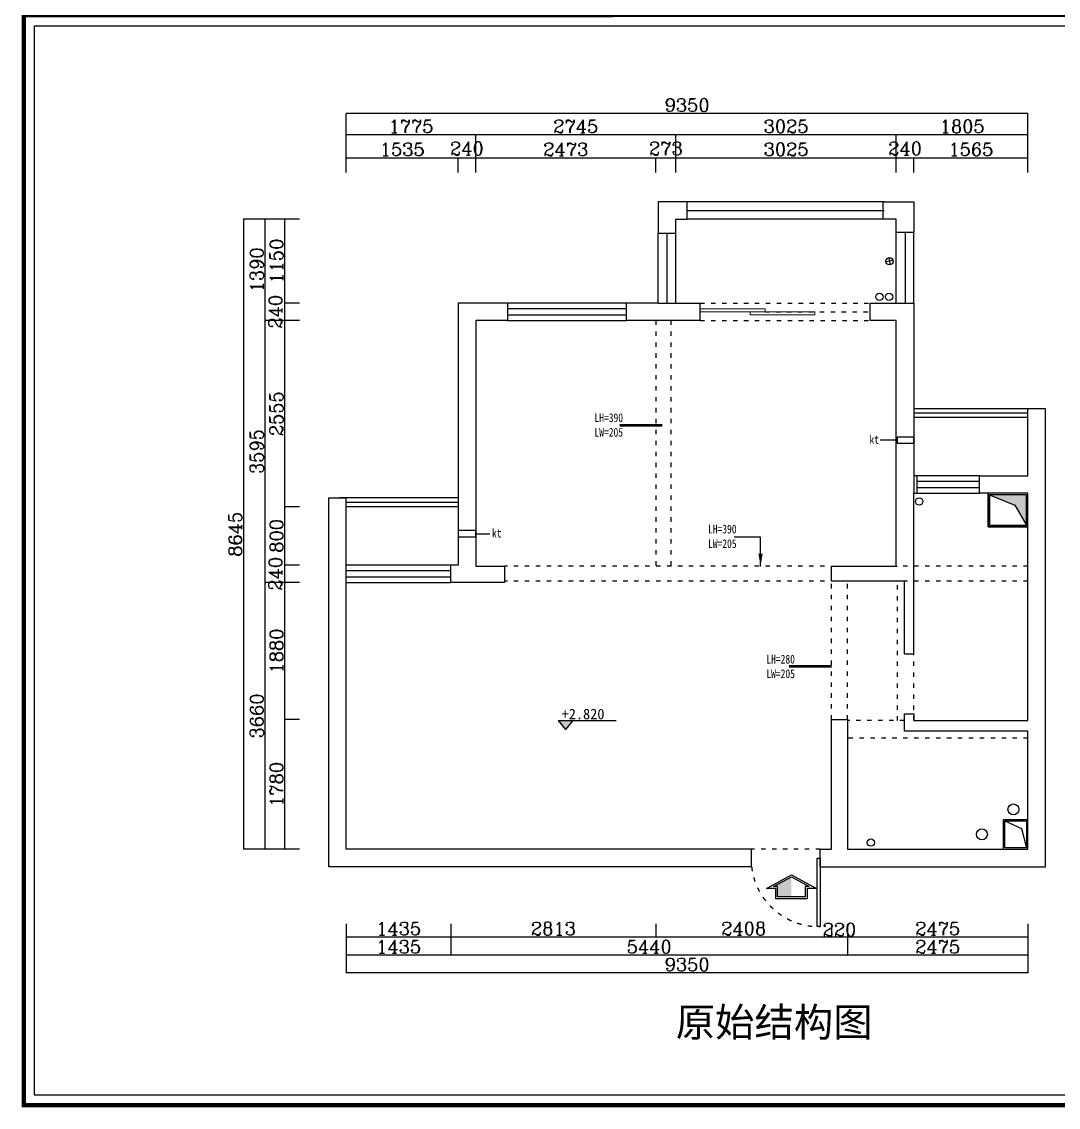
# Model space of a CAD drawing. Header units: millimetres. Extents: x 512961 to 915856, y -1268271 to -458543.
# Drawn here: x 838699 to 852918, y -1268271 to -1253376 of the extents above; entities that cross this region are included whole.
import ezdxf

# ---------------------------------------------------------------- set-up
doc = ezdxf.new("R2010")
doc.units = ezdxf.units.MM
doc.header["$MEASUREMENT"] = 0
doc.header["$PDMODE"] = 3
doc.linetypes.add('ACAD_ISO03W100', pattern=[30, 12, -18])
doc.layers.get('0').update_dxf_attribs({"linetype": 'CONTINUOUS'})
doc.layers.get('DEFPOINTS').update_dxf_attribs({"linetype": 'CONTINUOUS'})
for name, color, linetype in [('0-ELV-01-细实线', 1, 'CONTINUOUS'), ('LAYER1', 5, 'CONTINUOUS'), ('LAYER4', 7, 'CONTINUOUS'), ('txt', 7, 'CONTINUOUS'), ('WINDOW', 5, 'CONTINUOUS'), ('家具', 7, 'CONTINUOUS')]:
    doc.layers.add(name, color=color, linetype=linetype)
doc.layers.add('墙体', color=7, linetype='CONTINUOUS', lineweight=50)
doc.layers.add('门窗', color=4, linetype='CONTINUOUS', lineweight=13)
doc.styles.add('gaodu', font='', dxfattribs={"width": 0.8, "height": 120})
doc.styles.add('HZXY', font='complex.shx', dxfattribs={"bigfont": 'HZXY.shx'})
doc.styles.get("Standard").update_dxf_attribs({"font": 'complex.shx', "bigfont": 'hzxy.shx'})
doc.styles.add('黑体', font='')
doc.styles.get('gaodu').set_extended_font_data('SimHei')
doc.styles.get('黑体').set_extended_font_data('SimHei')
doc.dimstyles.new('LMDIM40', dxfattribs={"dimtxt": 80, "dimasz": 20, "dimexe": 0, "dimexo": 0, "dimgap": 25, "dimtad": 1, "dimdec": 0, "dimzin": 0, "dimdsep": 46, "dimtxsty": 'Standard', "dimblk1": 'DOT', "dimblk2": 'DOT', "dimsah": 1, "dimcen": 0, "dimclrd": 2, "dimclre": 2, "dimclrt": 2, "dimadec": 0, "dimazin": 0, "dimtfac": 1, "dimtdec": 0, "dimtmove": 2, "dimatfit": 3, "dimldrblk": 'DOT', "dimfxl": 1, "dimtolj": 1, "dimtzin": 0, "dimarcsym": 0})
doc.dimstyles.new('zww', dxfattribs={"dimscale": 100, "dimtxt": 1.5, "dimasz": 0.2, "dimexe": 1, "dimexo": 0, "dimgap": 0.5, "dimtad": 1, "dimdec": 0, "dimdsep": 46, "dimtxsty": '黑体', "dimblk": 'ARCHTICK', "dimcen": 0.2, "dimdle": 1, "dimclrd": 147, "dimclre": 147, "dimadec": 0, "dimazin": 0, "dimtfac": 1, "dimtdec": 0, "dimtmove": 2, "dimatfit": 3, "dimldrblk": 'ARCHTICK', "dimfxl": 1, "dimtolj": 1, "dimtzin": 0, "dimarcsym": 0})
doc.dimstyles.new('熊', dxfattribs={"dimscale": 70, "dimtxt": 2.5, "dimasz": 2.5, "dimexe": 1.25, "dimexo": 0.625, "dimtad": 1, "dimdec": 0, "dimtxsty": 'Standard', "dimblk": 'ARCHTICK', "dimcen": 2.5, "dimclrd": 250, "dimclre": 250, "dimclrt": 256, "dimadec": 0, "dimazin": 0, "dimtfac": 1, "dimtdec": 0, "dimtmove": 0, "dimatfit": 3, "dimfxl": 1, "dimarcsym": 0})

# ---------------------------------------------------------------- blocks, each defined once
blk = doc.blocks.new('A$C74DD05E4')
at = {"layer": '家具', "ltscale": 10}
h = blk.add_hatch(color=7, dxfattribs=at)
h.dxf.hatch_style = 1
h.paths.add_polyline_path([(362, 637), (193, 637), (193, 701), (34, 410), (362, 410)])
at = {"layer": '家具', "color": 7, "ltscale": 10}
for p, q in [((223, 819), (0, 410)), ((223, 667), (223, 819)), ((193, 701), (34, 410)), ((193, 637), (193, 701)), ((362, 637), (193, 637)), ((392, 667), (223, 667)), ((362, 183), (362, 637)), ((392, 153), (392, 667)), ((0, 410), (223, 0)), ((34, 410), (193, 118)), ((193, 118), (193, 183)), ((193, 183), (362, 183)), ((223, 153), (392, 153)), ((223, 0), (223, 153))]:
    blk.add_line(p, q, dxfattribs=at)
blk = doc.blocks.new('_ArchTick')
at = {"color": 0, "linetype": 'ByBlock', "const_width": 0.15}
blk.add_lwpolyline([(-0.5, -0.5), (0.5, 0.5)], dxfattribs=at)
blk = doc.blocks.new('*D948')
at = {"layer": 'DEFPOINTS', "color": 0}
for p in [(844686, -1255242), (843151, -1255446), (844686, -1255446)]:
    blk.add_point(p, dxfattribs=at)
at = {"layer": 'txt', "color": 2, "lineweight": -2}
for p, q in [((843151, -1255446), (843151, -1255242)), ((843151, -1255242), (844686, -1255242)), ((844686, -1255446), (844686, -1255242))]:
    blk.add_line(p, q, dxfattribs=at)
at = {"layer": 'txt', "color": 2, "lineweight": -2, "xscale": 20, "yscale": 20, "zscale": 20, "rotation": 180}
blk.add_blockref('_ArchTick', (843151, -1255242), dxfattribs=at)
at = {"layer": 'txt', "color": 2, "lineweight": -2, "xscale": 20, "yscale": 20, "zscale": 20}
blk.add_blockref('_ArchTick', (844686, -1255242), dxfattribs=at)
at = {"layer": 'txt', "color": 2, "insert": (843919, -1255127), "char_height": 180, "attachment_point": 5}
blk.add_mtext('\\A1;1535', dxfattribs=at)
blk = doc.blocks.new('_DOT')
at = {"color": 0, "linetype": 'ByBlock'}
blk.add_line((-0.5, 0), (-1, 0), dxfattribs=at)
at = {"color": 0, "linetype": 'ByBlock', "const_width": 0.5}
blk.add_lwpolyline([(-0.25, 0, 1), (0.25, 0, 1)], format="xyb", close=True, dxfattribs=at)
blk = doc.blocks.new('DOT')
at = {"color": 0, "linetype": 'ByBlock'}
blk.add_line((-0.35, 0), (-1, 0), dxfattribs=at)
at = {"color": 0, "linetype": 'ByBlock', "const_width": 0.35}
blk.add_lwpolyline([(-0.175, 0, 1), (0.175, 0, 1)], format="xyb", close=True, dxfattribs=at)
blk = doc.blocks.new('*D949')
at = {"layer": 'DEFPOINTS', "color": 0}
for p in [(844926, -1255242), (844686, -1255446), (844926, -1255446)]:
    blk.add_point(p, dxfattribs=at)
at = {"layer": 'txt', "color": 2, "lineweight": -2}
for p, q in [((844686, -1255446), (844686, -1255242)), ((844686, -1255242), (844926, -1255242)), ((844926, -1255446), (844926, -1255242))]:
    blk.add_line(p, q, dxfattribs=at)
at = {"layer": 'txt', "color": 2, "lineweight": -2, "xscale": 20, "yscale": 20, "zscale": 20, "rotation": 180}
blk.add_blockref('_ArchTick', (844686, -1255242), dxfattribs=at)
at = {"layer": 'txt', "color": 2, "lineweight": -2, "xscale": 20, "yscale": 20, "zscale": 20}
blk.add_blockref('_ArchTick', (844926, -1255242), dxfattribs=at)
at = {"layer": 'txt', "color": 2, "insert": (844806, -1255115), "char_height": 180, "attachment_point": 5}
blk.add_mtext('\\A1;240', dxfattribs=at)
blk = doc.blocks.new('*D950')
at = {"layer": 'DEFPOINTS', "color": 0}
for p in [(847399, -1255242), (844926, -1255446), (847399, -1255446)]:
    blk.add_point(p, dxfattribs=at)
at = {"layer": 'txt', "color": 2, "lineweight": -2}
for p, q in [((844926, -1255446), (844926, -1255242)), ((844926, -1255242), (847399, -1255242)), ((847399, -1255446), (847399, -1255242))]:
    blk.add_line(p, q, dxfattribs=at)
at = {"layer": 'txt', "color": 2, "lineweight": -2, "xscale": 20, "yscale": 20, "zscale": 20, "rotation": 180}
blk.add_blockref('_ArchTick', (844926, -1255242), dxfattribs=at)
at = {"layer": 'txt', "color": 2, "lineweight": -2, "xscale": 20, "yscale": 20, "zscale": 20}
blk.add_blockref('_ArchTick', (847399, -1255242), dxfattribs=at)
at = {"layer": 'txt', "color": 2, "insert": (846162, -1255127), "char_height": 180, "attachment_point": 5}
blk.add_mtext('\\A1;2473', dxfattribs=at)
blk = doc.blocks.new('*D951')
at = {"layer": 'DEFPOINTS', "color": 0}
for p in [(847671, -1255242), (847399, -1255446), (847671, -1255446)]:
    blk.add_point(p, dxfattribs=at)
at = {"layer": 'txt', "color": 2, "lineweight": -2}
for p, q in [((847399, -1255446), (847399, -1255242)), ((847399, -1255242), (847671, -1255242)), ((847671, -1255446), (847671, -1255242))]:
    blk.add_line(p, q, dxfattribs=at)
at = {"layer": 'txt', "color": 2, "lineweight": -2, "xscale": 20, "yscale": 20, "zscale": 20, "rotation": 180}
blk.add_blockref('_ArchTick', (847399, -1255242), dxfattribs=at)
at = {"layer": 'txt', "color": 2, "lineweight": -2, "xscale": 20, "yscale": 20, "zscale": 20}
blk.add_blockref('_ArchTick', (847671, -1255242), dxfattribs=at)
at = {"layer": 'txt', "color": 2, "insert": (847535, -1255115), "char_height": 180, "attachment_point": 5}
blk.add_mtext('\\A1;273', dxfattribs=at)
blk = doc.blocks.new('*D952')
at = {"layer": 'DEFPOINTS', "color": 0}
for p in [(850696, -1255242), (847671, -1255446), (850696, -1255446)]:
    blk.add_point(p, dxfattribs=at)
at = {"layer": 'txt', "color": 2, "lineweight": -2}
for p, q in [((847671, -1255446), (847671, -1255242)), ((847671, -1255242), (850696, -1255242)), ((850696, -1255446), (850696, -1255242))]:
    blk.add_line(p, q, dxfattribs=at)
at = {"layer": 'txt', "color": 2, "lineweight": -2, "xscale": 20, "yscale": 20, "zscale": 20, "rotation": 180}
blk.add_blockref('_ArchTick', (847671, -1255242), dxfattribs=at)
at = {"layer": 'txt', "color": 2, "lineweight": -2, "xscale": 20, "yscale": 20, "zscale": 20}
blk.add_blockref('_ArchTick', (850696, -1255242), dxfattribs=at)
at = {"layer": 'txt', "color": 2, "insert": (849184, -1255127), "char_height": 180, "attachment_point": 5}
blk.add_mtext('\\A1;3025', dxfattribs=at)
blk = doc.blocks.new('*D953')
at = {"layer": 'DEFPOINTS', "color": 0}
for p in [(850936, -1255242), (850696, -1255446), (850936, -1255446)]:
    blk.add_point(p, dxfattribs=at)
at = {"layer": 'txt', "color": 2, "lineweight": -2}
for p, q in [((850696, -1255446), (850696, -1255242)), ((850696, -1255242), (850936, -1255242)), ((850936, -1255446), (850936, -1255242))]:
    blk.add_line(p, q, dxfattribs=at)
at = {"layer": 'txt', "color": 2, "lineweight": -2, "xscale": 20, "yscale": 20, "zscale": 20, "rotation": 180}
blk.add_blockref('_ArchTick', (850696, -1255242), dxfattribs=at)
at = {"layer": 'txt', "color": 2, "lineweight": -2, "xscale": 20, "yscale": 20, "zscale": 20}
blk.add_blockref('_ArchTick', (850936, -1255242), dxfattribs=at)
at = {"layer": 'txt', "color": 2, "insert": (850816, -1255115), "char_height": 180, "attachment_point": 5}
blk.add_mtext('\\A1;240', dxfattribs=at)
blk = doc.blocks.new('*D954')
at = {"layer": 'DEFPOINTS', "color": 0}
for p in [(852501, -1255242), (850936, -1255446), (852501, -1255446)]:
    blk.add_point(p, dxfattribs=at)
at = {"layer": 'txt', "color": 2, "lineweight": -2}
for p, q in [((850936, -1255446), (850936, -1255242)), ((850936, -1255242), (852501, -1255242)), ((852501, -1255446), (852501, -1255242))]:
    blk.add_line(p, q, dxfattribs=at)
at = {"layer": 'txt', "color": 2, "lineweight": -2, "xscale": 20, "yscale": 20, "zscale": 20, "rotation": 180}
blk.add_blockref('_ArchTick', (850936, -1255242), dxfattribs=at)
at = {"layer": 'txt', "color": 2, "lineweight": -2, "xscale": 20, "yscale": 20, "zscale": 20}
blk.add_blockref('_ArchTick', (852501, -1255242), dxfattribs=at)
at = {"layer": 'txt', "color": 2, "insert": (851719, -1255127), "char_height": 180, "attachment_point": 5}
blk.add_mtext('\\A1;1565', dxfattribs=at)
blk = doc.blocks.new('*D955')
at = {"layer": 'DEFPOINTS', "color": 0}
for p in [(850696, -1254927), (850696, -1255446), (852501, -1255446)]:
    blk.add_point(p, dxfattribs=at)
at = {"layer": 'txt', "color": 2, "lineweight": -2}
for p, q in [((850696, -1255446), (850696, -1254927)), ((852501, -1254927), (850696, -1254927)), ((852501, -1255446), (852501, -1254927))]:
    blk.add_line(p, q, dxfattribs=at)
at = {"layer": 'txt', "color": 2, "lineweight": -2, "xscale": 20, "yscale": 20, "zscale": 20, "rotation": 180}
blk.add_blockref('_ArchTick', (850696, -1254927), dxfattribs=at)
at = {"layer": 'txt', "color": 2, "lineweight": -2, "xscale": 20, "yscale": 20, "zscale": 20}
blk.add_blockref('_ArchTick', (852501, -1254927), dxfattribs=at)
at = {"layer": 'txt', "color": 2, "insert": (851599, -1254812), "char_height": 180, "attachment_point": 5}
blk.add_mtext('\\A1;1805', dxfattribs=at)
blk = doc.blocks.new('*D956')
at = {"layer": 'DEFPOINTS', "color": 0}
for p in [(847671, -1254927), (847671, -1255446), (850696, -1255446)]:
    blk.add_point(p, dxfattribs=at)
at = {"layer": 'txt', "color": 2, "lineweight": -2}
for p, q in [((847671, -1255446), (847671, -1254927)), ((850696, -1254927), (847671, -1254927)), ((850696, -1255446), (850696, -1254927))]:
    blk.add_line(p, q, dxfattribs=at)
at = {"layer": 'txt', "color": 2, "lineweight": -2, "xscale": 20, "yscale": 20, "zscale": 20, "rotation": 180}
blk.add_blockref('_ArchTick', (847671, -1254927), dxfattribs=at)
at = {"layer": 'txt', "color": 2, "lineweight": -2, "xscale": 20, "yscale": 20, "zscale": 20}
blk.add_blockref('_ArchTick', (850696, -1254927), dxfattribs=at)
at = {"layer": 'txt', "color": 2, "insert": (849184, -1254812), "char_height": 180, "attachment_point": 5}
blk.add_mtext('\\A1;3025', dxfattribs=at)
blk = doc.blocks.new('*D957')
at = {"layer": 'DEFPOINTS', "color": 0}
for p in [(844926, -1254927), (844926, -1255446), (847671, -1255446)]:
    blk.add_point(p, dxfattribs=at)
at = {"layer": 'txt', "color": 2, "lineweight": -2}
for p, q in [((844926, -1255446), (844926, -1254927)), ((847671, -1254927), (844926, -1254927)), ((847671, -1255446), (847671, -1254927))]:
    blk.add_line(p, q, dxfattribs=at)
at = {"layer": 'txt', "color": 2, "lineweight": -2, "xscale": 20, "yscale": 20, "zscale": 20, "rotation": 180}
blk.add_blockref('_ArchTick', (844926, -1254927), dxfattribs=at)
at = {"layer": 'txt', "color": 2, "lineweight": -2, "xscale": 20, "yscale": 20, "zscale": 20}
blk.add_blockref('_ArchTick', (847671, -1254927), dxfattribs=at)
at = {"layer": 'txt', "color": 2, "insert": (846299, -1254812), "char_height": 180, "attachment_point": 5}
blk.add_mtext('\\A1;2745', dxfattribs=at)
blk = doc.blocks.new('*D958')
at = {"layer": 'DEFPOINTS', "color": 0}
for p in [(843151, -1254927), (843151, -1255446), (844926, -1255446)]:
    blk.add_point(p, dxfattribs=at)
at = {"layer": 'txt', "color": 2, "lineweight": -2}
for p, q in [((843151, -1255446), (843151, -1254927)), ((844926, -1254927), (843151, -1254927)), ((844926, -1255446), (844926, -1254927))]:
    blk.add_line(p, q, dxfattribs=at)
at = {"layer": 'txt', "color": 2, "lineweight": -2, "xscale": 20, "yscale": 20, "zscale": 20, "rotation": 180}
blk.add_blockref('_ArchTick', (843151, -1254927), dxfattribs=at)
at = {"layer": 'txt', "color": 2, "lineweight": -2, "xscale": 20, "yscale": 20, "zscale": 20}
blk.add_blockref('_ArchTick', (844926, -1254927), dxfattribs=at)
at = {"layer": 'txt', "color": 2, "insert": (844039, -1254812), "char_height": 180, "attachment_point": 5}
blk.add_mtext('\\A1;1775', dxfattribs=at)
blk = doc.blocks.new('*D959')
at = {"layer": 'DEFPOINTS', "color": 0}
for p in [(843151, -1254635), (843151, -1255446), (852501, -1255446)]:
    blk.add_point(p, dxfattribs=at)
at = {"layer": 'txt', "color": 2, "lineweight": -2}
for p, q in [((843151, -1255446), (843151, -1254635)), ((852501, -1254635), (843151, -1254635)), ((852501, -1255446), (852501, -1254635))]:
    blk.add_line(p, q, dxfattribs=at)
at = {"layer": 'txt', "color": 2, "lineweight": -2, "xscale": 20, "yscale": 20, "zscale": 20, "rotation": 180}
blk.add_blockref('_ArchTick', (843151, -1254635), dxfattribs=at)
at = {"layer": 'txt', "color": 2, "lineweight": -2, "xscale": 20, "yscale": 20, "zscale": 20}
blk.add_blockref('_ArchTick', (852501, -1254635), dxfattribs=at)
at = {"layer": 'txt', "color": 2, "insert": (847826, -1254520), "char_height": 180, "attachment_point": 5}
blk.add_mtext('\\A1;9350', dxfattribs=at)
blk = doc.blocks.new('*D960')
at = {"layer": 'DEFPOINTS', "color": 0}
for p in [(842309, -1262951), (842511, -1262951), (842511, -1264731)]:
    blk.add_point(p, dxfattribs=at)
at = {"layer": 'txt', "color": 2, "lineweight": -2}
for p, q in [((842511, -1262951), (842309, -1262951)), ((842309, -1264731), (842309, -1262951)), ((842511, -1264731), (842309, -1264731))]:
    blk.add_line(p, q, dxfattribs=at)
at = {"layer": 'txt', "color": 2, "lineweight": -2, "xscale": 20, "yscale": 20, "zscale": 20}
for p, rotation in [((842309, -1262951), 90), ((842309, -1264731), 270)]:
    blk.add_blockref('_ArchTick', p, dxfattribs=dict(at, rotation=rotation))
at = {"layer": 'txt', "color": 2, "insert": (842194, -1263841), "char_height": 180, "attachment_point": 5, "rotation": 90}
blk.add_mtext('\\A1;1780', dxfattribs=at)
blk = doc.blocks.new('*D961')
at = {"layer": 'DEFPOINTS', "color": 0}
for p in [(842309, -1261071), (842511, -1261071), (842511, -1262951)]:
    blk.add_point(p, dxfattribs=at)
at = {"layer": 'txt', "color": 2, "lineweight": -2}
for p, q in [((842511, -1261071), (842309, -1261071)), ((842309, -1262951), (842309, -1261071)), ((842511, -1262951), (842309, -1262951))]:
    blk.add_line(p, q, dxfattribs=at)
at = {"layer": 'txt', "color": 2, "lineweight": -2, "xscale": 20, "yscale": 20, "zscale": 20}
for p, rotation in [((842309, -1261071), 90), ((842309, -1262951), 270)]:
    blk.add_blockref('_ArchTick', p, dxfattribs=dict(at, rotation=rotation))
at = {"layer": 'txt', "color": 2, "insert": (842194, -1262011), "char_height": 180, "attachment_point": 5, "rotation": 90}
blk.add_mtext('\\A1;1880', dxfattribs=at)
blk = doc.blocks.new('*D962')
at = {"layer": 'DEFPOINTS', "color": 0}
for p in [(842309, -1260831), (842511, -1260831), (842511, -1261071)]:
    blk.add_point(p, dxfattribs=at)
at = {"layer": 'txt', "color": 2, "lineweight": -2}
for p, q in [((842511, -1260831), (842309, -1260831)), ((842309, -1261071), (842309, -1260831)), ((842511, -1261071), (842309, -1261071))]:
    blk.add_line(p, q, dxfattribs=at)
at = {"layer": 'txt', "color": 2, "lineweight": -2, "xscale": 20, "yscale": 20, "zscale": 20}
for p, rotation in [((842309, -1260831), 90), ((842309, -1261071), 270)]:
    blk.add_blockref('_ArchTick', p, dxfattribs=dict(at, rotation=rotation))
at = {"layer": 'txt', "color": 2, "insert": (842181, -1260951), "char_height": 180, "attachment_point": 5, "rotation": 90}
blk.add_mtext('\\A1;240', dxfattribs=at)
blk = doc.blocks.new('*D963')
at = {"layer": 'DEFPOINTS', "color": 0}
for p in [(842309, -1260031), (842511, -1260031), (842511, -1260831)]:
    blk.add_point(p, dxfattribs=at)
at = {"layer": 'txt', "color": 2, "lineweight": -2}
for p, q in [((842511, -1260031), (842309, -1260031)), ((842309, -1260831), (842309, -1260031)), ((842511, -1260831), (842309, -1260831))]:
    blk.add_line(p, q, dxfattribs=at)
at = {"layer": 'txt', "color": 2, "lineweight": -2, "xscale": 20, "yscale": 20, "zscale": 20}
for p, rotation in [((842309, -1260031), 90), ((842309, -1260831), 270)]:
    blk.add_blockref('_ArchTick', p, dxfattribs=dict(at, rotation=rotation))
at = {"layer": 'txt', "color": 2, "insert": (842194, -1260431), "char_height": 180, "attachment_point": 5, "rotation": 90}
blk.add_mtext('\\A1;800', dxfattribs=at)
blk = doc.blocks.new('*D964')
at = {"layer": 'DEFPOINTS', "color": 0}
for p in [(842309, -1257476), (842511, -1257476), (842511, -1260031)]:
    blk.add_point(p, dxfattribs=at)
at = {"layer": 'txt', "color": 2, "lineweight": -2}
for p, q in [((842511, -1257476), (842309, -1257476)), ((842309, -1260031), (842309, -1257476)), ((842511, -1260031), (842309, -1260031))]:
    blk.add_line(p, q, dxfattribs=at)
at = {"layer": 'txt', "color": 2, "lineweight": -2, "xscale": 20, "yscale": 20, "zscale": 20}
for p, rotation in [((842309, -1257476), 90), ((842309, -1260031), 270)]:
    blk.add_blockref('_ArchTick', p, dxfattribs=dict(at, rotation=rotation))
at = {"layer": 'txt', "color": 2, "insert": (842194, -1258753), "char_height": 180, "attachment_point": 5, "rotation": 90}
blk.add_mtext('\\A1;2555', dxfattribs=at)
blk = doc.blocks.new('*D965')
at = {"layer": 'DEFPOINTS', "color": 0}
for p in [(842309, -1257236), (842511, -1257236), (842511, -1257476)]:
    blk.add_point(p, dxfattribs=at)
at = {"layer": 'txt', "color": 2, "lineweight": -2}
for p, q in [((842511, -1257236), (842309, -1257236)), ((842309, -1257476), (842309, -1257236)), ((842511, -1257476), (842309, -1257476))]:
    blk.add_line(p, q, dxfattribs=at)
at = {"layer": 'txt', "color": 2, "lineweight": -2, "xscale": 20, "yscale": 20, "zscale": 20}
for p, rotation in [((842309, -1257236), 90), ((842309, -1257476), 270)]:
    blk.add_blockref('_ArchTick', p, dxfattribs=dict(at, rotation=rotation))
at = {"layer": 'txt', "color": 2, "insert": (842181, -1257356), "char_height": 180, "attachment_point": 5, "rotation": 90}
blk.add_mtext('\\A1;240', dxfattribs=at)
blk = doc.blocks.new('*D966')
at = {"layer": 'DEFPOINTS', "color": 0}
for p in [(842309, -1256086), (842511, -1256086), (842511, -1257236)]:
    blk.add_point(p, dxfattribs=at)
at = {"layer": 'txt', "color": 2, "lineweight": -2}
for p, q in [((842511, -1256086), (842309, -1256086)), ((842309, -1257236), (842309, -1256086)), ((842511, -1257236), (842309, -1257236))]:
    blk.add_line(p, q, dxfattribs=at)
at = {"layer": 'txt', "color": 2, "lineweight": -2, "xscale": 20, "yscale": 20, "zscale": 20}
for p, rotation in [((842309, -1256086), 90), ((842309, -1257236), 270)]:
    blk.add_blockref('_ArchTick', p, dxfattribs=dict(at, rotation=rotation))
at = {"layer": 'txt', "color": 2, "insert": (842194, -1256661), "char_height": 180, "attachment_point": 5, "rotation": 90}
blk.add_mtext('\\A1;1150', dxfattribs=at)
blk = doc.blocks.new('*D967')
at = {"layer": 'DEFPOINTS', "color": 0}
for p in [(842039, -1261071), (842511, -1261071), (842511, -1264731)]:
    blk.add_point(p, dxfattribs=at)
at = {"layer": 'txt', "color": 2, "lineweight": -2}
for p, q in [((842511, -1261071), (842039, -1261071)), ((842039, -1264731), (842039, -1261071)), ((842511, -1264731), (842039, -1264731))]:
    blk.add_line(p, q, dxfattribs=at)
at = {"layer": 'txt', "color": 2, "lineweight": -2, "xscale": 20, "yscale": 20, "zscale": 20}
for p, rotation in [((842039, -1261071), 90), ((842039, -1264731), 270)]:
    blk.add_blockref('_ArchTick', p, dxfattribs=dict(at, rotation=rotation))
at = {"layer": 'txt', "color": 2, "insert": (841924, -1262901), "char_height": 180, "attachment_point": 5, "rotation": 90}
blk.add_mtext('\\A1;3660', dxfattribs=at)
blk = doc.blocks.new('*D968')
at = {"layer": 'DEFPOINTS', "color": 0}
for p in [(842039, -1257476), (842511, -1257476), (842511, -1261071)]:
    blk.add_point(p, dxfattribs=at)
at = {"layer": 'txt', "color": 2, "lineweight": -2}
for p, q in [((842511, -1257476), (842039, -1257476)), ((842039, -1261071), (842039, -1257476)), ((842511, -1261071), (842039, -1261071))]:
    blk.add_line(p, q, dxfattribs=at)
at = {"layer": 'txt', "color": 2, "lineweight": -2, "xscale": 20, "yscale": 20, "zscale": 20}
for p, rotation in [((842039, -1257476), 90), ((842039, -1261071), 270)]:
    blk.add_blockref('_ArchTick', p, dxfattribs=dict(at, rotation=rotation))
at = {"layer": 'txt', "color": 2, "insert": (841924, -1259273), "char_height": 180, "attachment_point": 5, "rotation": 90}
blk.add_mtext('\\A1;3595', dxfattribs=at)
blk = doc.blocks.new('*D969')
at = {"layer": 'DEFPOINTS', "color": 0}
for p in [(842039, -1256086), (842511, -1256086), (842511, -1257476)]:
    blk.add_point(p, dxfattribs=at)
at = {"layer": 'txt', "color": 2, "lineweight": -2}
for p, q in [((842511, -1256086), (842039, -1256086)), ((842039, -1257476), (842039, -1256086)), ((842511, -1257476), (842039, -1257476))]:
    blk.add_line(p, q, dxfattribs=at)
at = {"layer": 'txt', "color": 2, "lineweight": -2, "xscale": 20, "yscale": 20, "zscale": 20}
for p, rotation in [((842039, -1256086), 90), ((842039, -1257476), 270)]:
    blk.add_blockref('_ArchTick', p, dxfattribs=dict(at, rotation=rotation))
at = {"layer": 'txt', "color": 2, "insert": (841924, -1256781), "char_height": 180, "attachment_point": 5, "rotation": 90}
blk.add_mtext('\\A1;1390', dxfattribs=at)
blk = doc.blocks.new('*D970')
at = {"layer": 'DEFPOINTS', "color": 0}
for p in [(842511, -1256086), (841743, -1264731), (842511, -1264731)]:
    blk.add_point(p, dxfattribs=at)
at = {"layer": 'txt', "color": 2, "lineweight": -2}
for p, q in [((842511, -1256086), (841743, -1256086)), ((841743, -1256086), (841743, -1264731)), ((842511, -1264731), (841743, -1264731))]:
    blk.add_line(p, q, dxfattribs=at)
at = {"layer": 'txt', "color": 2, "lineweight": -2, "xscale": 20, "yscale": 20, "zscale": 20}
for p, rotation in [((841743, -1256086), 90), ((841743, -1264731), 270)]:
    blk.add_blockref('_ArchTick', p, dxfattribs=dict(at, rotation=rotation))
at = {"layer": 'txt', "color": 2, "insert": (841628, -1260408), "char_height": 180, "attachment_point": 5, "rotation": 90}
blk.add_mtext('\\A1;8645', dxfattribs=at)
blk = doc.blocks.new('*D971')
at = {"layer": 'DEFPOINTS', "color": 0}
for p in [(843151, -1265755), (844586, -1265755), (844586, -1265934)]:
    blk.add_point(p, dxfattribs=at)
at = {"layer": 'txt', "color": 2, "lineweight": -2}
for p, q in [((843151, -1265755), (843151, -1265934)), ((844586, -1265755), (844586, -1265934)), ((843151, -1265934), (844586, -1265934))]:
    blk.add_line(p, q, dxfattribs=at)
at = {"layer": 'txt', "color": 2, "lineweight": -2, "xscale": 20, "yscale": 20, "zscale": 20, "rotation": 180}
blk.add_blockref('_ArchTick', (843151, -1265934), dxfattribs=at)
at = {"layer": 'txt', "color": 2, "lineweight": -2, "xscale": 20, "yscale": 20, "zscale": 20}
blk.add_blockref('_ArchTick', (844586, -1265934), dxfattribs=at)
at = {"layer": 'txt', "color": 2, "insert": (843869, -1265819), "char_height": 180, "attachment_point": 5}
blk.add_mtext('\\A1;1435', dxfattribs=at)
blk = doc.blocks.new('*D972')
at = {"layer": 'DEFPOINTS', "color": 0}
for p in [(844586, -1265755), (847399, -1265755), (847399, -1265934)]:
    blk.add_point(p, dxfattribs=at)
at = {"layer": 'txt', "color": 2, "lineweight": -2}
for p, q in [((844586, -1265755), (844586, -1265934)), ((847399, -1265755), (847399, -1265934)), ((844586, -1265934), (847399, -1265934))]:
    blk.add_line(p, q, dxfattribs=at)
at = {"layer": 'txt', "color": 2, "lineweight": -2, "xscale": 20, "yscale": 20, "zscale": 20, "rotation": 180}
blk.add_blockref('_ArchTick', (844586, -1265934), dxfattribs=at)
at = {"layer": 'txt', "color": 2, "lineweight": -2, "xscale": 20, "yscale": 20, "zscale": 20}
blk.add_blockref('_ArchTick', (847399, -1265934), dxfattribs=at)
at = {"layer": 'txt', "color": 2, "insert": (845992, -1265819), "char_height": 180, "attachment_point": 5}
blk.add_mtext('\\A1;2813', dxfattribs=at)
blk = doc.blocks.new('*D973')
at = {"layer": 'DEFPOINTS', "color": 0}
for p in [(847399, -1265755), (849806, -1265755), (849806, -1265934)]:
    blk.add_point(p, dxfattribs=at)
at = {"layer": 'txt', "color": 2, "lineweight": -2}
for p, q in [((847399, -1265755), (847399, -1265934)), ((849806, -1265755), (849806, -1265934)), ((847399, -1265934), (849806, -1265934))]:
    blk.add_line(p, q, dxfattribs=at)
at = {"layer": 'txt', "color": 2, "lineweight": -2, "xscale": 20, "yscale": 20, "zscale": 20, "rotation": 180}
blk.add_blockref('_ArchTick', (847399, -1265934), dxfattribs=at)
at = {"layer": 'txt', "color": 2, "lineweight": -2, "xscale": 20, "yscale": 20, "zscale": 20}
blk.add_blockref('_ArchTick', (849806, -1265934), dxfattribs=at)
at = {"layer": 'txt', "color": 2, "insert": (848602, -1265819), "char_height": 180, "attachment_point": 5}
blk.add_mtext('\\A1;2408', dxfattribs=at)
blk = doc.blocks.new('*D974')
at = {"layer": 'DEFPOINTS', "color": 0}
for p in [(849806, -1265755), (850026, -1265755), (850026, -1265934)]:
    blk.add_point(p, dxfattribs=at)
at = {"layer": 'txt', "color": 2, "lineweight": -2}
for p, q in [((849806, -1265755), (849806, -1265934)), ((850026, -1265755), (850026, -1265934)), ((849806, -1265934), (850026, -1265934))]:
    blk.add_line(p, q, dxfattribs=at)
at = {"layer": 'txt', "color": 2, "lineweight": -2, "xscale": 20, "yscale": 20, "zscale": 20, "rotation": 180}
blk.add_blockref('_ArchTick', (849806, -1265934), dxfattribs=at)
at = {"layer": 'txt', "color": 2, "lineweight": -2, "xscale": 20, "yscale": 20, "zscale": 20}
blk.add_blockref('_ArchTick', (850026, -1265934), dxfattribs=at)
at = {"layer": 'txt', "color": 2, "insert": (849916, -1265833), "char_height": 180, "attachment_point": 5}
blk.add_mtext('\\A1;220', dxfattribs=at)
blk = doc.blocks.new('*D975')
at = {"layer": 'DEFPOINTS', "color": 0}
for p in [(850026, -1265755), (852501, -1265755), (852501, -1265934)]:
    blk.add_point(p, dxfattribs=at)
at = {"layer": 'txt', "color": 2, "lineweight": -2}
for p, q in [((850026, -1265755), (850026, -1265934)), ((852501, -1265755), (852501, -1265934)), ((850026, -1265934), (852501, -1265934))]:
    blk.add_line(p, q, dxfattribs=at)
at = {"layer": 'txt', "color": 2, "lineweight": -2, "xscale": 20, "yscale": 20, "zscale": 20, "rotation": 180}
blk.add_blockref('_ArchTick', (850026, -1265934), dxfattribs=at)
at = {"layer": 'txt', "color": 2, "lineweight": -2, "xscale": 20, "yscale": 20, "zscale": 20}
blk.add_blockref('_ArchTick', (852501, -1265934), dxfattribs=at)
at = {"layer": 'txt', "color": 2, "insert": (851264, -1265819), "char_height": 180, "attachment_point": 5}
blk.add_mtext('\\A1;2475', dxfattribs=at)
blk = doc.blocks.new('*D976')
at = {"layer": 'DEFPOINTS', "color": 0}
for p in [(850026, -1265755), (852501, -1265755), (850026, -1266183)]:
    blk.add_point(p, dxfattribs=at)
at = {"layer": 'txt', "color": 2, "lineweight": -2}
for p, q in [((850026, -1265755), (850026, -1266183)), ((852501, -1265755), (852501, -1266183)), ((852501, -1266183), (850026, -1266183))]:
    blk.add_line(p, q, dxfattribs=at)
at = {"layer": 'txt', "color": 2, "lineweight": -2, "xscale": 20, "yscale": 20, "zscale": 20, "rotation": 180}
blk.add_blockref('_ArchTick', (850026, -1266183), dxfattribs=at)
at = {"layer": 'txt', "color": 2, "lineweight": -2, "xscale": 20, "yscale": 20, "zscale": 20}
blk.add_blockref('_ArchTick', (852501, -1266183), dxfattribs=at)
at = {"layer": 'txt', "color": 2, "insert": (851264, -1266068), "char_height": 180, "attachment_point": 5}
blk.add_mtext('\\A1;2475', dxfattribs=at)
blk = doc.blocks.new('*D977')
at = {"layer": 'DEFPOINTS', "color": 0}
for p in [(844586, -1265755), (850026, -1265755), (844586, -1266183)]:
    blk.add_point(p, dxfattribs=at)
at = {"layer": 'txt', "color": 2, "lineweight": -2}
for p, q in [((844586, -1265755), (844586, -1266183)), ((850026, -1265755), (850026, -1266183)), ((850026, -1266183), (844586, -1266183))]:
    blk.add_line(p, q, dxfattribs=at)
at = {"layer": 'txt', "color": 2, "lineweight": -2, "xscale": 20, "yscale": 20, "zscale": 20, "rotation": 180}
blk.add_blockref('_ArchTick', (844586, -1266183), dxfattribs=at)
at = {"layer": 'txt', "color": 2, "lineweight": -2, "xscale": 20, "yscale": 20, "zscale": 20}
blk.add_blockref('_ArchTick', (850026, -1266183), dxfattribs=at)
at = {"layer": 'txt', "color": 2, "insert": (847306, -1266068), "char_height": 180, "attachment_point": 5}
blk.add_mtext('\\A1;5440', dxfattribs=at)
blk = doc.blocks.new('*D978')
at = {"layer": 'DEFPOINTS', "color": 0}
for p in [(843151, -1265755), (844586, -1265755), (843151, -1266183)]:
    blk.add_point(p, dxfattribs=at)
at = {"layer": 'txt', "color": 2, "lineweight": -2}
for p, q in [((843151, -1265755), (843151, -1266183)), ((844586, -1265755), (844586, -1266183)), ((844586, -1266183), (843151, -1266183))]:
    blk.add_line(p, q, dxfattribs=at)
at = {"layer": 'txt', "color": 2, "lineweight": -2, "xscale": 20, "yscale": 20, "zscale": 20, "rotation": 180}
blk.add_blockref('_ArchTick', (843151, -1266183), dxfattribs=at)
at = {"layer": 'txt', "color": 2, "lineweight": -2, "xscale": 20, "yscale": 20, "zscale": 20}
blk.add_blockref('_ArchTick', (844586, -1266183), dxfattribs=at)
at = {"layer": 'txt', "color": 2, "insert": (843869, -1266068), "char_height": 180, "attachment_point": 5}
blk.add_mtext('\\A1;1435', dxfattribs=at)
blk = doc.blocks.new('*D979')
at = {"layer": 'DEFPOINTS', "color": 0}
for p in [(843151, -1265755), (852501, -1265755), (843151, -1266428)]:
    blk.add_point(p, dxfattribs=at)
at = {"layer": 'txt', "color": 2, "lineweight": -2}
for p, q in [((843151, -1265755), (843151, -1266428)), ((852501, -1265755), (852501, -1266428)), ((852501, -1266428), (843151, -1266428))]:
    blk.add_line(p, q, dxfattribs=at)
at = {"layer": 'txt', "color": 2, "lineweight": -2, "xscale": 20, "yscale": 20, "zscale": 20, "rotation": 180}
blk.add_blockref('_ArchTick', (843151, -1266428), dxfattribs=at)
at = {"layer": 'txt', "color": 2, "lineweight": -2, "xscale": 20, "yscale": 20, "zscale": 20}
blk.add_blockref('_ArchTick', (852501, -1266428), dxfattribs=at)
at = {"layer": 'txt', "color": 2, "insert": (847826, -1266313), "char_height": 180, "attachment_point": 5}
blk.add_mtext('\\A1;9350', dxfattribs=at)
blk = doc.blocks.new('wadwa')
at = {"const_width": 72.1}
blk.add_lwpolyline([(773229, -1004301), (799250, -1004299), (799250, -985414), (773229, -985416)], close=True, dxfattribs=at)
at = {"color": 4}
blk.add_lwpolyline([(773410, -985608), (773410, -1004123), (795233, -1004122), (795233, -985607)], close=True, dxfattribs=at)
at = {"insert": (784520, -1002612), "char_height": 187.06, "width": 11235.11, "attachment_point": 1, "style": 'HZXY'}
blk.add_mtext('{\\fﾷￂￋￎ_GB2312|b0|i0|c134|p49;\\H2.673x;原始结构图}', dxfattribs=at)

msp = doc.modelspace()

# ---------------------------------------------------------------- hatches: boundary and pattern name
at = {"layer": 'LAYER1', "linetype": 'ByBlock', "ltscale": 300}
msp.add_hatch(color=147, dxfattribs=at).paths.add_polyline_path([(846057.5, -1262965.6), (846158.6, -1263085.7), (846259.7, -1262965.6)])
at = {"layer": '墙体', "lineweight": -3}
h = msp.add_hatch(color=256, dxfattribs=at)
h.set_gradient(color1=(255, 255, 255), tint=1)
h.paths.add_polyline_path([(851976.1, -1259865.8), (852323.4, -1260008.2), (852481.1, -1260285.8), (852481.1, -1259865.8)])

# ---------------------------------------------------------------- linework, layer by layer
at = {"layer": '0-ELV-01-细实线', "color": 251, "linetype": 'ACAD_ISO03W100', "ltscale": 5}
for p, q in [((848006.1, -1257235.8), (850336.1, -1257235.8)), ((848896.1, -1257355.8), (850336.1, -1257355.8)), ((848006.1, -1257475.8), (850336.1, -1257475.8)), ((849651.1, -1264730.8), (848711.1, -1264730.8))]:
    msp.add_line(p, q, dxfattribs=at)
at = {"layer": '0-ELV-01-细实线', "color": 1, "linetype": 'ACAD_ISO03W100', "ltscale": 5}
for p, q in [((847398.6, -1257475.8), (847398.6, -1260845.8)), ((847603.6, -1257475.8), (847603.6, -1260845.8)), ((849711.1, -1260845.8), (845321.1, -1260845.8)), ((852501.1, -1260845.8), (850706.1, -1260845.8)), ((849711.1, -1261050.8), (845321.1, -1261050.8)), ((849806.1, -1262950.8), (849806.1, -1261050.8)), ((850026.1, -1262950.8), (850026.1, -1261050.8)), ((850711.1, -1262965.8), (850711.1, -1261050.8)), ((852501.1, -1261050.8), (850806.1, -1261050.8)), ((850936.1, -1262965.8), (850936.1, -1262050.8)), ((850806.1, -1262965.8), (850026.1, -1262965.8)), ((852501.1, -1263205.8), (850026.1, -1263205.8))]:
    msp.add_line(p, q, dxfattribs=at)
at = {"layer": '0-ELV-01-细实线', "color": 251, "linetype": 'ACAD_ISO03W100', "ltscale": 5}
msp.add_arc((849631.1, -1264864.9), 926.1, 186.56349, 271.23749, dxfattribs=at)
at = {"layer": 'LAYER1', "color": 147, "linetype": 'ByBlock', "ltscale": 300}
for p in [(846057.5, -1262965.6), (846259.7, -1262965.6)]:
    msp.add_line(p, (846158.6, -1263085.7), dxfattribs=at)
at = {"layer": 'LAYER4', "color": 147}
msp.add_line((846057.5, -1262965.6), (846851.9, -1262965.6), dxfattribs=at)
at = {"layer": 'txt', "color": 1}
for p, q in [((852166.1, -1264730.8), (852166.1, -1264320.8)), ((852166.1, -1264320.8), (852501.1, -1264320.8))]:
    msp.add_line(p, q, dxfattribs=at)
at = {"layer": 'txt'}
msp.add_lwpolyline([(852186.1, -1264340.8), (852481.1, -1264340.8), (852481.1, -1264710.8), (852186.1, -1264710.8)], close=True, dxfattribs=at)
msp.add_lwpolyline([(852186.1, -1264340.8), (852412.4, -1264446.8), (852481.1, -1264710.8)], dxfattribs=at)
at = {"layer": 'WINDOW'}
for p, q in [((847431.1, -1255845.8), (847431.1, -1256280.8)), ((847826.1, -1255845.8), (847431.1, -1255845.8)), ((847826.1, -1256085.8), (847826.1, -1255845.8)), ((850516.1, -1256085.8), (850516.1, -1255845.8)), ((850516.1, -1255845.8), (850936.1, -1255845.8)), ((850936.1, -1255845.8), (850936.1, -1256265.8)), ((847671.1, -1256280.8), (847671.1, -1256085.8)), ((847671.1, -1256085.8), (847826.1, -1256085.8)), ((850696.1, -1256085.8), (850516.1, -1256085.8)), ((850696.1, -1256265.8), (850696.1, -1256085.8)), ((847671.1, -1256280.8), (847431.1, -1256280.8)), ((850696.1, -1256265.8), (850936.1, -1256265.8)), ((850652.2, -1256653.6), (850554, -1256672.4)), ((845361.1, -1257235.8), (844686.1, -1257235.8)), ((844686.1, -1257235.8), (844686.1, -1260830.8)), ((845361.1, -1257235.8), (845361.1, -1257475.8)), ((846996.1, -1257475.8), (846996.1, -1257235.8)), ((847431.1, -1257235.8), (846996.1, -1257235.8)), ((847431.1, -1257235.8), (848006.1, -1257235.8)), ((848006.1, -1257475.8), (848006.1, -1257235.8)), ((850336.1, -1257475.8), (850336.1, -1257235.8)), ((850336.1, -1257235.8), (850936.1, -1257235.8)), ((850936.1, -1257235.8), (850936.1, -1259605.8)), ((845361.1, -1257475.8), (844926.1, -1257475.8)), ((844926.1, -1257475.8), (844926.1, -1260845.8)), ((848006.1, -1257475.8), (846996.1, -1257475.8)), ((850696.1, -1257475.8), (850336.1, -1257475.8)), ((850696.1, -1260845.8), (850696.1, -1257475.8)), ((852501.1, -1259605.8), (852501.1, -1258685.8)), ((852741.1, -1258685.8), (852501.1, -1258685.8)), ((852741.1, -1259845.8), (852741.1, -1258685.8)), ((850976.1, -1259605.8), (850936.1, -1259605.8)), ((850936.1, -1259605.8), (850936.1, -1259845.8)), ((850976.1, -1259605.8), (850976.1, -1259845.8)), ((851836.1, -1259845.8), (851836.1, -1259605.8)), ((851836.1, -1259605.8), (852501.1, -1259605.8)), ((852741.1, -1264970.8), (852741.1, -1259605.8)), ((842911.1, -1261070.8), (842911.1, -1259910.8)), ((842911.1, -1259910.8), (843151.1, -1259910.8)), ((843151.1, -1261070.8), (843151.1, -1259910.8)), ((850936.1, -1262050.8), (850936.1, -1259845.8)), ((850936.1, -1259845.8), (850976.1, -1259845.8)), ((851956.1, -1259845.8), (851836.1, -1259845.8)), ((851976.1, -1259865.8), (852323.4, -1260008.2)), ((852501.1, -1262965.8), (852501.1, -1260305.8)), ((844586.1, -1261070.8), (844586.1, -1260830.8)), ((844686.1, -1260830.8), (844586.1, -1260830.8)), ((844926.1, -1260845.8), (845321.1, -1260845.8)), ((845321.1, -1260845.8), (845321.1, -1261070.8)), ((849806.1, -1261050.8), (849806.1, -1260845.8)), ((849806.1, -1260845.8), (850706.1, -1260845.8)), ((842911.1, -1264970.8), (842911.1, -1261070.8)), ((843151.1, -1264730.8), (843151.1, -1261070.8)), ((845321.1, -1261070.8), (844586.1, -1261070.8)), ((850806.1, -1261050.8), (849806.1, -1261050.8)), ((850806.1, -1262050.8), (850806.1, -1261050.8)), ((850806.1, -1262050.8), (850936.1, -1262050.8)), ((850806.1, -1262950.8), (850806.1, -1262870.8)), ((850806.1, -1262870.8), (850936.1, -1262870.8)), ((850936.1, -1262870.8), (850936.1, -1262965.8)), ((849806.1, -1264730.8), (849806.1, -1262950.8)), ((849806.1, -1262950.8), (850026.1, -1262950.8)), ((850026.1, -1262950.8), (850026.1, -1264730.8)), ((850806.1, -1263110.8), (850806.1, -1262950.8)), ((850936.1, -1262965.8), (852501.1, -1262965.8)), ((852501.1, -1263110.8), (850806.1, -1263110.8)), ((852501.1, -1264730.8), (852501.1, -1263110.8)), ((848711.1, -1264730.8), (843151.1, -1264730.8)), ((848711.1, -1264970.8), (848711.1, -1264730.8)), ((849651.1, -1264970.8), (849651.1, -1264730.8)), ((849651.1, -1264730.8), (849806.1, -1264730.8)), ((850026.1, -1264730.8), (852501.1, -1264730.8)), ((848711.1, -1264970.8), (842911.1, -1264970.8)), ((849651.1, -1264970.8), (852741.1, -1264970.8))]:
    msp.add_line(p, q, dxfattribs=at)
at = {"layer": '墙体', "color": 4, "lineweight": -3}
for p, q in [((850531.1, -1255845.8), (847826.1, -1255845.8)), ((850531.1, -1256085.8), (847826.1, -1256085.8)), ((847431.1, -1257235.8), (847431.1, -1256280.8)), ((847671.1, -1257235.8), (847671.1, -1256280.8)), ((850696.1, -1257235.8), (850696.1, -1256265.8)), ((850936.1, -1257235.8), (850936.1, -1256265.8)), ((846996.1, -1257235.8), (845361.1, -1257235.8)), ((845361.1, -1257475.8), (846996.1, -1257475.8)), ((852501.1, -1258685.8), (850936.1, -1258685.8)), ((852501.1, -1258805.8), (850936.1, -1258805.8)), ((851836.1, -1259605.8), (850976.1, -1259605.8)), ((844686.1, -1259910.8), (843056.1, -1259910.8)), ((850976.1, -1259845.8), (851836.1, -1259845.8)), ((844686.1, -1260030.8), (843151.1, -1260030.8)), ((844586.1, -1260830.8), (843151.1, -1260830.8)), ((843151.1, -1261070.8), (844586.1, -1261070.8))]:
    msp.add_line(p, q, dxfattribs=at)
at = {"layer": '墙体', "color": 7, "lineweight": -3}
for p, q in [((847826.1, -1255965.8), (850531.1, -1255965.8)), ((847551.1, -1257235.8), (847551.1, -1256280.8)), ((850816.1, -1256265.8), (850816.1, -1257235.8)), ((846996.1, -1257315.8), (845361.1, -1257315.8)), ((845361.1, -1257395.8), (846996.1, -1257395.8)), ((852501.1, -1258745.8), (850936.1, -1258745.8)), ((851836.1, -1259685.8), (850976.1, -1259685.8)), ((850976.1, -1259765.8), (851836.1, -1259765.8)), ((844686.1, -1259970.8), (843151.1, -1259970.8)), ((844586.1, -1260910.8), (843151.1, -1260910.8)), ((843151.1, -1260990.8), (844586.1, -1260990.8))]:
    msp.add_line(p, q, dxfattribs=at)
at = {"layer": '墙体', "lineweight": -3}
for p, q in [((850593.7, -1256613.9), (850612.5, -1256712.1)), ((851956.1, -1260305.8), (851956.1, -1259845.8)), ((852323.4, -1260008.2), (852481.1, -1260285.8)), ((852501.1, -1260305.8), (851956.1, -1260305.8))]:
    msp.add_line(p, q, dxfattribs=at)
at = {"layer": '墙体', "color": 250}
for points in [[(847483.6, -1258915), (846902.5, -1258915)], [(849806.1, -1262222.3), (849225, -1262222.3)]]:
    msp.add_lwpolyline(points, dxfattribs=at)
at = {"layer": '墙体', "color": 8, "lineweight": -3}
for points in [[(850706.1, -1259160.8), (850936.1, -1259160.8), (850936.1, -1259075.8), (850706.1, -1259075.8)], [(844686.1, -1260443.5), (844926.1, -1260443.5), (844926.1, -1260358.5), (844686.1, -1260358.5)]]:
    msp.add_lwpolyline(points, close=True, dxfattribs=at)
at = {"layer": '墙体', "color": 1, "lineweight": -3}
msp.add_lwpolyline([(851956.1, -1260305.8), (852501.1, -1260305.8), (852501.1, -1259845.8), (851956.1, -1259845.8)], close=True, dxfattribs=at)
at = {"layer": '墙体', "lineweight": -3}
msp.add_lwpolyline([(851976.1, -1260285.8), (852481.1, -1260285.8), (852481.1, -1259865.8), (851976.1, -1259865.8)], close=True, dxfattribs=at)
at = {"layer": '墙体', "color": 4, "lineweight": -3}
msp.add_lwpolyline([(849651.1, -1264850.8), (849651.1, -1265790.8), (849611.1, -1265790.8), (849611.1, -1264850.8)], close=True, dxfattribs=at)
at = {"layer": '墙体', "lineweight": -3}
for centre, radius in [((850603.1, -1256663), 50), ((852302.7, -1264183.7), 75), ((851869.5, -1264525.9), 75), ((850346.8, -1264639.5), 50)]:
    msp.add_circle(centre, radius, dxfattribs=at)
at = {"layer": '墙体', "color": 7, "lineweight": -3}
for centre in [(850464, -1257151.3), (850596.4, -1257151.3), (851008.6, -1259958.7)]:
    msp.add_circle(centre, 50, dxfattribs=at)
at = {"layer": '门窗'}
for points in [[(848006.1, -1257355.8), (848896.1, -1257355.8), (848896.1, -1257315.8), (848006.1, -1257315.8), (848006.1, -1257355.8)], [(848689.6, -1257395.8), (849579.6, -1257395.8), (849579.6, -1257355.8), (848689.6, -1257355.8), (848689.6, -1257395.8)]]:
    msp.add_lwpolyline(points, dxfattribs=at)

# ---------------------------------------------------------------- block references
at = {"layer": 'txt', "xscale": 0.7919999999867287, "yscale": 0.7920000000012806, "zscale": 0.7920000000000001}
msp.add_blockref('wadwa', (226330.6, -472836.2), dxfattribs=at)
at = {"layer": 'WINDOW', "extrusion": (0, 0, -1), "xscale": 0.8399999998509884, "yscale": 0.8399999998509884, "zscale": -0.8400000000001455, "rotation": 270}
msp.add_blockref('A$C74DD05E4', (-849601.6, -1265080.8), dxfattribs=at)
at = {"layer": '墙体', "color": 8, "lineweight": -3, "xscale": 20, "yscale": 20, "zscale": 20}
msp.add_blockref('_ArchTick', (849806.1, -1262222.3), dxfattribs=at)

# ---------------------------------------------------------------- texts
at = {"layer": 'LAYER4', "insert": (846105.1, -1262802.6), "char_height": 144, "width": 1210, "attachment_point": 1, "style": 'HZXY'}
msp.add_mtext('{\\fSimSun|b0|i0|c134|p2;\\C147;+2.820}', dxfattribs=at)
at = {"layer": '墙体', "color": 147, "char_height": 120, "width": 450.21, "attachment_point": 3, "style": 'gaodu'}
for s, insert in [('LH=390\\PLW=205', (846947.7, -1258749.4)), ('kt', (850458.3, -1259047.2)), ('kt', (845280.2, -1260332.9)), ('LH=390\\PLW=205', (848504.9, -1260277.4)), ('LH=280\\PLW=205', (849304.9, -1262061.8))]:
    msp.add_mtext(s, dxfattribs=dict(at, insert=insert))

# ---------------------------------------------------------------- dimensions: what is measured, and where the dimension line sits
at = {"layer": 'txt', "color": 2}
for base, p1, p2, picture, middle in [((843151.1, -1254634.8), (852501.1, -1255445.8), (843151.1, -1255445.8), '*D959', (847826.1, -1254519.8)), ((843151.1, -1254927.3), (844926.1, -1255445.8), (843151.1, -1255445.8), '*D958', (844038.6, -1254812.3)), ((844926.1, -1254927.3), (847671.1, -1255445.8), (844926.1, -1255445.8), '*D957', (846298.6, -1254812.3)), ((847671.1, -1254927.3), (850696.1, -1255445.8), (847671.1, -1255445.8), '*D956', (849183.6, -1254812.3)), ((850696.1, -1254927.3), (852501.1, -1255445.8), (850696.1, -1255445.8), '*D955', (851598.6, -1254812.3)), ((844686.1, -1255242.3), (843151.1, -1255445.8), (844686.1, -1255445.8), '*D948', (843918.6, -1255127.3)), ((844926.1, -1255242.3), (844686.1, -1255445.8), (844926.1, -1255445.8), '*D949', (844806.1, -1255114.8)), ((847398.6352388, -1255242.2981756), (844926.1352388, -1255445.7981756), (847398.6352388, -1255445.7981756), '*D950', (846162.3852388, -1255127.2981756)), ((847671.1352388, -1255242.2981756), (847398.6352388, -1255445.7981756), (847671.1352388, -1255445.7981756), '*D951', (847534.8852388, -1255114.7981756)), ((850696.1, -1255242.3), (847671.1, -1255445.8), (850696.1, -1255445.8), '*D952', (849183.6, -1255127.3)), ((850936.1, -1255242.3), (850696.1, -1255445.8), (850936.1, -1255445.8), '*D953', (850816.1, -1255114.8)), ((852501.1, -1255242.3), (850936.1, -1255445.8), (852501.1, -1255445.8), '*D954', (851718.6, -1255127.3)), ((844586.1, -1265934.3), (843151.1, -1265755.3), (844586.1, -1265755.3), '*D971', (843868.6, -1265819.3)), ((843151.1, -1266182.8), (844586.1, -1265755.3), (843151.1, -1265755.3), '*D978', (843868.6, -1266067.8)), ((843151.1, -1266428.3), (852501.1, -1265755.3), (843151.1, -1265755.3), '*D979', (847826.1, -1266313.3)), ((847398.6352388, -1265934.2980881), (844586.1352388, -1265755.2980881), (847398.6352388, -1265755.2980881), '*D972', (845992.3852388, -1265819.2980881)), ((844586.1, -1266182.8), (850026.1, -1265755.3), (844586.1, -1265755.3), '*D977', (847306.1, -1266067.8)), ((849806.1352388, -1265934.2980881), (847398.6352388, -1265755.2980881), (849806.1352388, -1265755.2980881), '*D973', (848602.3852388, -1265819.2980881)), ((852501.1, -1265934.3), (850026.1, -1265755.3), (852501.1, -1265755.3), '*D975', (851263.6, -1265819.3)), ((850026.1, -1266182.8), (852501.1, -1265755.3), (850026.1, -1265755.3), '*D976', (851263.6, -1266067.8))]:
    dim = msp.add_linear_dim(base=base, p1=p1, p2=p2, dimstyle='LMDIM40', override={"dimtxt": 180, "dimblk": 'ArchTick', "dimsah": 0, "dimldrblk": 'DOT'}, dxfattribs=at)
    dim.commit()
    dim.dimension.update_dxf_attribs({"geometry": picture, "text_midpoint": middle})
for base, p1, p2, angle, picture, middle in [((841742.6, -1264730.8), (842511.1, -1256085.8), (842511.1, -1264730.8), 90, '*D970', (841627.6, -1260408.3)), ((842039.1, -1256085.8), (842511.1, -1257475.8), (842511.1, -1256085.8), 90, '*D969', (841924.1, -1256780.8)), ((842308.6, -1256085.8), (842511.1, -1257235.8), (842511.1, -1256085.8), 270, '*D966', (842193.6, -1256660.8)), ((842308.6, -1257235.8), (842511.1, -1257475.8), (842511.1, -1257235.8), 270, '*D965', (842181.1, -1257355.8)), ((842039.1, -1257475.8), (842511.1, -1261070.8), (842511.1, -1257475.8), 90, '*D968', (841924.1, -1259273.3)), ((842308.6, -1257475.8), (842511.1, -1260030.8), (842511.1, -1257475.8), 270, '*D964', (842193.6, -1258753.3)), ((842308.6, -1260030.8), (842511.1, -1260830.8), (842511.1, -1260030.8), 270, '*D963', (842193.6, -1260430.8)), ((842308.6, -1260830.8), (842511.1, -1261070.8), (842511.1, -1260830.8), 270, '*D962', (842181.1, -1260950.8)), ((842039.1, -1261070.8), (842511.1, -1264730.8), (842511.1, -1261070.8), 90, '*D967', (841924.1, -1262900.8)), ((842308.6, -1261070.8), (842511.1, -1262950.8), (842511.1, -1261070.8), 270, '*D961', (842193.6, -1262010.8)), ((842308.6, -1262950.8), (842511.1, -1264730.8), (842511.1, -1262950.8), 270, '*D960', (842193.6, -1263840.8))]:
    dim = msp.add_linear_dim(base=base, p1=p1, p2=p2, angle=angle, dimstyle='LMDIM40', override={"dimtxt": 180, "dimblk": 'ArchTick', "dimsah": 0, "dimldrblk": 'DOT'}, dxfattribs=at)
    dim.commit()
    dim.dimension.update_dxf_attribs({"geometry": picture, "text_midpoint": middle})
dim = msp.add_linear_dim(base=(850026.1, -1265934.3), p1=(849806.1, -1265755.3), p2=(850026.1, -1265755.3), dimstyle='LMDIM40', override={"dimtxt": 180, "dimblk": 'ArchTick', "dimsah": 0, "dimldrblk": 'DOT'}, dxfattribs=at)
dim.commit()
dim.dimension.update_dxf_attribs({"geometry": '*D974', "text_midpoint": (849916.1, -1265832.8), "dimtype": 160})

# ---------------------------------------------------------------- leaders
at = {"layer": 'WINDOW'}
msp.add_leader([(844926.1, -1260401), (845119, -1260401)], dimstyle='zww', override={"dimgap": 0.5, "dimtad": 0}, dxfattribs=at)
at = {"layer": '墙体', "color": 8, "lineweight": -3}
msp.add_leader([(850696.1, -1259118.3), (850474.1, -1259118.3)], dimstyle='zww', override={"dimgap": 0.5, "dimtad": 0}, dxfattribs=at)
at = {"layer": '墙体', "color": 155}
msp.add_leader([(848833.8, -1260851.1), (848833.8, -1260447.3), (848471.2, -1260447.3)], dimstyle='熊', override={"dimgap": 0.625, "dimtad": 0, "dimfxl": 1.25, "dimfxlon": 1}, dxfattribs=at)

doc.saveas('drawing.dxf')
